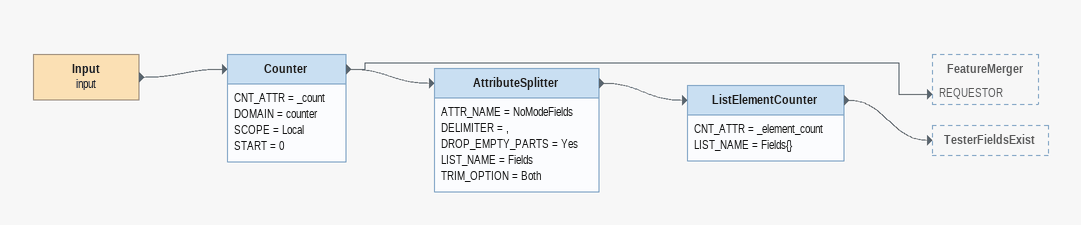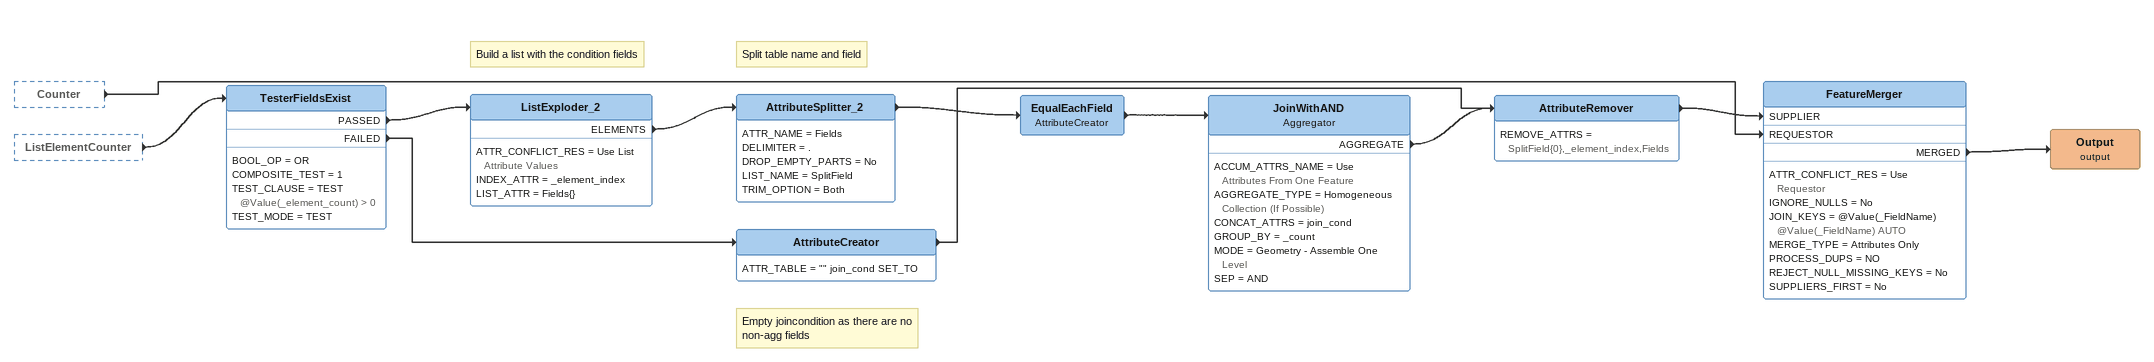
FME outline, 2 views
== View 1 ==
Input (input)
    -> Counter
Counter
    CNT_ATTR = _count
    DOMAIN = counter
    SCOPE = Local
    START = 0
    -> AttributeSplitter
    -> FeatureMerger [REQUESTOR]
AttributeSplitter
    ATTR_NAME = NoModeFields
    DELIMITER = ,
    DROP_EMPTY_PARTS = Yes
    LIST_NAME = Fields
    TRIM_OPTION = Both
    -> ListElementCounter
ListElementCounter
    CNT_ATTR = _element_count
    LIST_NAME = Fields{}
    -> TesterFieldsExist

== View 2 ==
Counter [outside]
    -> FeatureMerger [REQUESTOR]
ListElementCounter [outside]
    -> TesterFieldsExist
TesterFieldsExist
    BOOL_OP = OR
    COMPOSITE_TEST = 1
    TEST_CLAUSE = TEST @Value(_element_count) > 0
    TEST_MODE = TEST
    PASSED -> ListExploder_2
    FAILED -> AttributeCreator
Note: Build a list with the condition fields
ListExploder_2
    ATTR_CONFLICT_RES = Use List Attribute Values
    INDEX_ATTR = _element_index
    LIST_ATTR = Fields{}
    ELEMENTS -> AttributeSplitter_2
Note: Split table name and field
AttributeSplitter_2
    ATTR_NAME = Fields
    DELIMITER = .
    DROP_EMPTY_PARTS = No
    LIST_NAME = SplitField
    TRIM_OPTION = Both
    -> EqualEachField
EqualEachField: AttributeCreator
    -> JoinWithAND
JoinWithAND: Aggregator
    ACCUM_ATTRS_NAME = Use Attributes From One Feature
    AGGREGATE_TYPE = Homogeneous Collection (If Possible)
    CONCAT_ATTRS = join_cond
    GROUP_BY = _count
    MODE = Geometry - Assemble One Level
    SEP = AND
    AGGREGATE -> AttributeRemover
Note: Empty joincondition as there are no non-agg fields
AttributeCreator
    ATTR_TABLE = "" join_cond SET_TO
    -> AttributeRemover
AttributeRemover
    REMOVE_ATTRS = SplitField{0},_element_index,Fields
    -> FeatureMerger [SUPPLIER]
FeatureMerger
    ATTR_CONFLICT_RES = Use Requestor
    IGNORE_NULLS = No
    JOIN_KEYS = @Value(_FieldName) @Value(_FieldName) AUTO
    MERGE_TYPE = Attributes Only
    PROCESS_DUPS = NO
    REJECT_NULL_MISSING_KEYS = No
    SUPPLIERS_FIRST = No
    MERGED -> Output (output)
Output (output)
